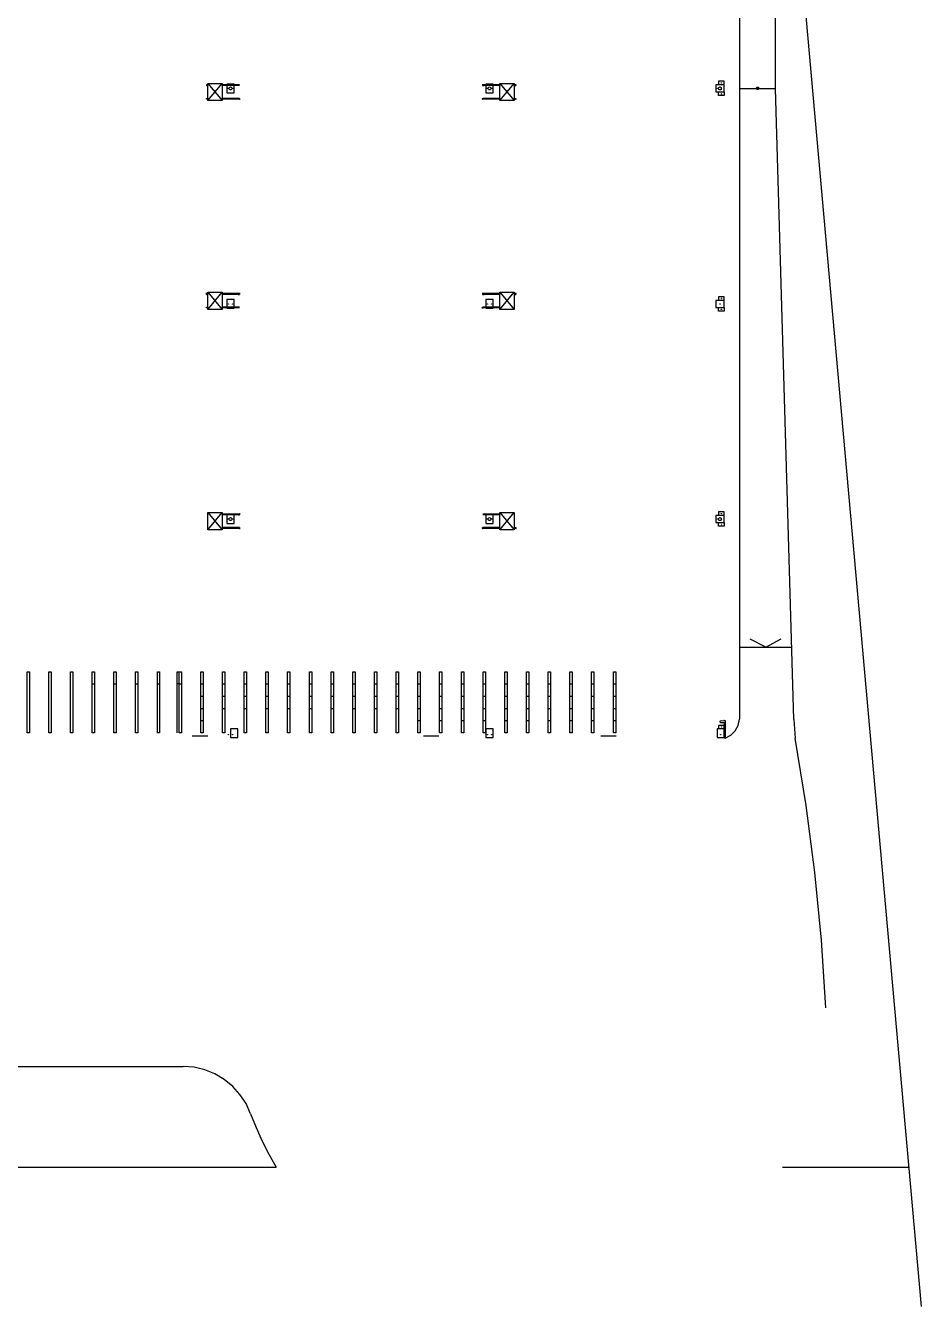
# Model space of a CAD drawing. Header units: metres. Extents: x 2 to 323, y -2 to 254.
# Drawn here: x 261 to 323.3, y -2.1 to 86.9 of the extents above; entities that cross this region are included whole.
import ezdxf

# ---------------------------------------------------------------- set-up
doc = ezdxf.new("R2010")
doc.units = ezdxf.units.M
doc.layers.add('REFERENCIA', color=7, linetype='Continuous')

msp = doc.modelspace()

# ---------------------------------------------------------------- linework, layer by layer
at = {"layer": 'REFERENCIA'}
for p, q in [((323.329, -2.126), (314.847, 92.998)), ((323.329, -2.126), (314.847, 92.998)), ((310.689, 87.828), (310.689, 38.721)), ((310.689, 87.828), (310.689, 38.721)), ((313.189, 82.581), (313.189, 87.828)), ((313.189, 82.581), (313.189, 87.828)), ((273.722, 81.732), (274.722, 82.932)), ((273.722, 82.932), (274.722, 81.732)), ((294.022, 82.932), (295.022, 81.732)), ((294.022, 81.732), (295.022, 82.932)), ((275.92, 82.831), (274.722, 82.831)), ((275.92, 82.781), (274.722, 82.781)), ((294.022, 82.831), (292.824, 82.831)), ((294.022, 82.781), (292.824, 82.781)), ((310.689, 82.581), (313.189, 82.581)), ((310.689, 82.581), (313.189, 82.581)), ((314.464, 38.692), (313.189, 82.581)), ((314.464, 38.692), (313.189, 82.581)), ((275.92, 81.884), (274.722, 81.884)), ((275.92, 81.834), (274.722, 81.834)), ((294.022, 81.884), (292.824, 81.884)), ((294.022, 81.834), (292.824, 81.834)), ((273.722, 67.209), (274.722, 68.409)), ((273.722, 68.409), (274.722, 67.209)), ((275.92, 68.308), (274.722, 68.308)), ((275.92, 68.258), (274.722, 68.258)), ((294.022, 68.308), (292.824, 68.308)), ((294.022, 68.258), (292.824, 68.258)), ((294.022, 68.409), (295.022, 67.209)), ((294.022, 67.209), (295.022, 68.409)), ((275.92, 67.361), (274.722, 67.361)), ((275.92, 67.311), (274.722, 67.311)), ((294.022, 67.361), (292.824, 67.361)), ((294.022, 67.311), (292.824, 67.311)), ((273.722, 51.882), (274.722, 53.082)), ((273.722, 53.082), (274.722, 51.882)), ((275.92, 52.981), (274.722, 52.981)), ((275.92, 52.931), (274.722, 52.931)), ((294.022, 52.981), (292.824, 52.981)), ((294.022, 52.931), (292.824, 52.931)), ((294.022, 53.082), (295.022, 51.882)), ((294.022, 51.882), (295.022, 53.082)), ((275.92, 52.034), (274.722, 52.034)), ((275.92, 51.984), (274.722, 51.984)), ((294.022, 52.034), (292.824, 52.034)), ((294.022, 51.984), (292.824, 51.984)), ((310.689, 43.721), (314.318, 43.721)), ((310.689, 43.721), (314.318, 43.721)), ((312.503, 43.725), (311.416, 44.27)), ((312.503, 43.725), (313.573, 44.301)), ((271.574, 41.961), (271.574, 42.011)), ((271.574, 42.011), (271.714, 42.011)), ((271.574, 37.761), (271.574, 42.011)), ((271.574, 42.011), (271.714, 42.011)), ((265.674, 41.161), (265.754, 41.161)), ((265.674, 41.161), (265.754, 41.161)), ((265.674, 41.161), (265.834, 41.161)), ((267.184, 41.161), (267.264, 41.161)), ((267.184, 41.161), (267.264, 41.161)), ((267.184, 41.161), (267.344, 41.161)), ((268.694, 41.161), (268.774, 41.161)), ((268.694, 41.161), (268.774, 41.161)), ((268.694, 41.161), (268.854, 41.161)), ((270.204, 41.161), (270.284, 41.161)), ((270.204, 41.161), (270.284, 41.161)), ((270.204, 41.161), (270.364, 41.161)), ((271.714, 41.161), (271.574, 41.161)), ((271.714, 41.161), (271.794, 41.161)), ((271.714, 41.161), (271.794, 41.161)), ((271.714, 41.161), (271.874, 41.161)), ((271.714, 41.161), (271.794, 41.161)), ((271.714, 41.161), (271.794, 41.161)), ((271.714, 41.161), (271.874, 41.161)), ((273.224, 41.161), (273.304, 41.161)), ((273.224, 41.161), (273.304, 41.161)), ((273.224, 41.161), (273.384, 41.161)), ((274.734, 41.161), (274.814, 41.161)), ((274.734, 41.161), (274.814, 41.161)), ((274.734, 41.161), (274.894, 41.161)), ((276.244, 41.161), (276.324, 41.161)), ((276.244, 41.161), (276.324, 41.161)), ((276.244, 41.161), (276.404, 41.161)), ((277.754, 41.161), (277.834, 41.161)), ((277.754, 41.161), (277.834, 41.161)), ((277.754, 41.161), (277.914, 41.161)), ((279.264, 41.161), (279.344, 41.161)), ((279.264, 41.161), (279.344, 41.161)), ((279.264, 41.161), (279.424, 41.161)), ((280.774, 41.161), (280.854, 41.161)), ((280.774, 41.161), (280.854, 41.161)), ((280.774, 41.161), (280.934, 41.161)), ((282.284, 41.161), (282.364, 41.161)), ((282.284, 41.161), (282.364, 41.161)), ((282.284, 41.161), (282.444, 41.161)), ((283.794, 41.161), (283.874, 41.161)), ((283.794, 41.161), (283.874, 41.161)), ((283.794, 41.161), (283.954, 41.161)), ((285.304, 41.161), (285.384, 41.161)), ((285.304, 41.161), (285.384, 41.161)), ((285.304, 41.161), (285.464, 41.161)), ((286.814, 41.161), (286.894, 41.161)), ((286.814, 41.161), (286.894, 41.161)), ((286.814, 41.161), (286.974, 41.161)), ((288.323, 41.161), (288.403, 41.161)), ((288.323, 41.161), (288.403, 41.161)), ((288.323, 41.161), (288.483, 41.161)), ((289.833, 41.161), (289.913, 41.161)), ((289.833, 41.161), (289.913, 41.161)), ((289.833, 41.161), (289.993, 41.161)), ((291.343, 41.161), (291.423, 41.161)), ((291.343, 41.161), (291.423, 41.161)), ((291.343, 41.161), (291.503, 41.161)), ((292.853, 41.161), (292.933, 41.161)), ((292.853, 41.161), (292.933, 41.161)), ((292.853, 41.161), (293.013, 41.161)), ((294.363, 41.161), (294.443, 41.161)), ((294.363, 41.161), (294.443, 41.161)), ((294.363, 41.161), (294.523, 41.161)), ((295.873, 41.161), (295.953, 41.161)), ((295.873, 41.161), (295.953, 41.161)), ((295.873, 41.161), (296.033, 41.161)), ((297.383, 41.161), (297.463, 41.161)), ((297.383, 41.161), (297.463, 41.161)), ((297.383, 41.161), (297.543, 41.161)), ((298.893, 41.161), (298.973, 41.161)), ((298.893, 41.161), (298.973, 41.161)), ((298.893, 41.161), (299.053, 41.161)), ((300.403, 41.161), (300.483, 41.161)), ((300.403, 41.161), (300.483, 41.161)), ((300.403, 41.161), (300.563, 41.161)), ((301.914, 41.161), (301.994, 41.161)), ((301.914, 41.161), (301.994, 41.161)), ((301.914, 41.161), (302.074, 41.161)), ((273.224, 40.311), (273.304, 40.311)), ((273.224, 40.311), (273.304, 40.311)), ((273.224, 40.311), (273.384, 40.311)), ((274.734, 40.311), (274.814, 40.311)), ((274.734, 40.311), (274.814, 40.311)), ((274.734, 40.311), (274.894, 40.311)), ((276.244, 40.311), (276.324, 40.311)), ((276.244, 40.311), (276.324, 40.311)), ((276.244, 40.311), (276.404, 40.311)), ((277.754, 40.311), (277.834, 40.311)), ((277.754, 40.311), (277.834, 40.311)), ((277.754, 40.311), (277.914, 40.311)), ((279.264, 40.311), (279.344, 40.311)), ((279.264, 40.311), (279.344, 40.311)), ((279.264, 40.311), (279.424, 40.311)), ((280.774, 40.311), (280.854, 40.311)), ((280.774, 40.311), (280.854, 40.311)), ((280.774, 40.311), (280.934, 40.311)), ((282.284, 40.311), (282.364, 40.311)), ((282.284, 40.311), (282.364, 40.311)), ((282.284, 40.311), (282.444, 40.311)), ((283.794, 40.311), (283.874, 40.311)), ((283.794, 40.311), (283.874, 40.311)), ((283.794, 40.311), (283.954, 40.311)), ((285.304, 40.311), (285.384, 40.311)), ((285.304, 40.311), (285.384, 40.311)), ((285.304, 40.311), (285.464, 40.311)), ((286.814, 40.311), (286.894, 40.311)), ((286.814, 40.311), (286.894, 40.311)), ((286.814, 40.311), (286.974, 40.311)), ((288.323, 40.311), (288.403, 40.311)), ((288.323, 40.311), (288.403, 40.311)), ((288.323, 40.311), (288.483, 40.311)), ((289.833, 40.311), (289.913, 40.311)), ((289.833, 40.311), (289.913, 40.311)), ((289.833, 40.311), (289.993, 40.311)), ((291.343, 40.311), (291.423, 40.311)), ((291.343, 40.311), (291.423, 40.311)), ((291.343, 40.311), (291.503, 40.311)), ((292.853, 40.311), (292.933, 40.311)), ((292.853, 40.311), (292.933, 40.311)), ((292.853, 40.311), (293.013, 40.311)), ((294.363, 40.311), (294.443, 40.311)), ((294.363, 40.311), (294.443, 40.311)), ((294.363, 40.311), (294.523, 40.311)), ((295.873, 40.311), (295.953, 40.311)), ((295.873, 40.311), (295.953, 40.311)), ((295.873, 40.311), (296.033, 40.311)), ((297.383, 40.311), (297.463, 40.311)), ((297.383, 40.311), (297.463, 40.311)), ((297.383, 40.311), (297.543, 40.311)), ((298.893, 40.311), (298.973, 40.311)), ((298.893, 40.311), (298.973, 40.311)), ((298.893, 40.311), (299.053, 40.311)), ((300.403, 40.311), (300.483, 40.311)), ((300.403, 40.311), (300.483, 40.311)), ((300.403, 40.311), (300.563, 40.311)), ((301.914, 40.311), (301.994, 40.311)), ((301.914, 40.311), (301.994, 40.311)), ((301.914, 40.311), (302.074, 40.311)), ((273.224, 39.461), (273.344, 39.461)), ((273.224, 39.461), (273.384, 39.461)), ((274.734, 39.461), (274.854, 39.461)), ((274.734, 39.461), (274.894, 39.461)), ((276.244, 39.461), (276.364, 39.461)), ((276.244, 39.461), (276.404, 39.461)), ((277.754, 39.461), (277.874, 39.461)), ((277.754, 39.461), (277.914, 39.461)), ((279.264, 39.461), (279.384, 39.461)), ((279.264, 39.461), (279.424, 39.461)), ((280.774, 39.461), (280.894, 39.461)), ((280.774, 39.461), (280.934, 39.461)), ((282.284, 39.461), (282.404, 39.461)), ((282.284, 39.461), (282.444, 39.461)), ((283.794, 39.461), (283.914, 39.461)), ((283.794, 39.461), (283.954, 39.461)), ((285.304, 39.461), (285.424, 39.461)), ((285.304, 39.461), (285.464, 39.461)), ((286.814, 39.461), (286.934, 39.461)), ((286.814, 39.461), (286.974, 39.461)), ((288.323, 39.461), (288.443, 39.461)), ((288.323, 39.461), (288.483, 39.461)), ((289.833, 39.461), (289.953, 39.461)), ((289.833, 39.461), (289.993, 39.461)), ((291.343, 39.461), (291.463, 39.461)), ((291.343, 39.461), (291.503, 39.461)), ((292.853, 39.461), (292.973, 39.461)), ((292.853, 39.461), (293.013, 39.461)), ((294.363, 39.461), (294.483, 39.461)), ((294.363, 39.461), (294.523, 39.461)), ((295.873, 39.461), (295.993, 39.461)), ((295.873, 39.461), (296.033, 39.461)), ((297.383, 39.461), (297.503, 39.461)), ((297.383, 39.461), (297.543, 39.461)), ((298.893, 39.461), (299.013, 39.461)), ((298.893, 39.461), (299.053, 39.461)), ((300.403, 39.461), (300.523, 39.461)), ((300.403, 39.461), (300.563, 39.461)), ((301.914, 39.461), (302.034, 39.461)), ((301.914, 39.461), (302.074, 39.461)), ((273.224, 38.611), (273.304, 38.611)), ((273.224, 38.611), (273.304, 38.611)), ((273.224, 38.611), (273.384, 38.611)), ((288.323, 38.611), (288.403, 38.611)), ((288.323, 38.611), (288.403, 38.611)), ((288.323, 38.611), (288.483, 38.611)), ((289.833, 38.611), (289.913, 38.611)), ((289.833, 38.611), (289.913, 38.611)), ((289.833, 38.611), (289.993, 38.611)), ((291.343, 38.611), (291.423, 38.611)), ((291.343, 38.611), (291.423, 38.611)), ((291.343, 38.611), (291.503, 38.611)), ((292.853, 38.611), (292.933, 38.611)), ((292.853, 38.611), (292.933, 38.611)), ((292.853, 38.611), (293.013, 38.611)), ((294.363, 38.611), (294.443, 38.611)), ((294.363, 38.611), (294.443, 38.611)), ((294.363, 38.611), (294.523, 38.611)), ((295.873, 38.611), (295.953, 38.611)), ((295.873, 38.611), (295.953, 38.611)), ((295.873, 38.611), (296.033, 38.611)), ((297.383, 38.611), (297.463, 38.611)), ((297.383, 38.611), (297.463, 38.611)), ((297.383, 38.611), (297.543, 38.611)), ((298.893, 38.611), (298.973, 38.611)), ((298.893, 38.611), (298.973, 38.611)), ((298.893, 38.611), (299.053, 38.611)), ((300.403, 38.611), (300.483, 38.611)), ((300.403, 38.611), (300.483, 38.611)), ((300.403, 38.611), (300.563, 38.611)), ((301.914, 38.611), (301.994, 38.611)), ((301.914, 38.611), (301.994, 38.611)), ((301.914, 38.611), (302.074, 38.611)), ((309.352, 38.6), (309.332, 38.58)), ((309.352, 38.6), (309.332, 38.58)), ((309.332, 38.51), (309.332, 38.58)), ((309.332, 38.51), (309.332, 38.58)), ((309.352, 38.49), (309.332, 38.51)), ((309.352, 38.49), (309.332, 38.51)), ((309.352, 38.6), (309.601, 38.61)), ((309.352, 38.6), (309.601, 38.61)), ((309.352, 38.49), (309.601, 38.48)), ((309.352, 38.49), (309.601, 38.48)), ((309.626, 38.63), (309.601, 38.61)), ((309.626, 38.63), (309.601, 38.61)), ((309.626, 38.46), (309.601, 38.48)), ((309.626, 38.46), (309.601, 38.48)), ((309.626, 38.63), (309.677, 38.63)), ((309.626, 38.63), (309.677, 38.63)), ((309.626, 38.46), (309.626, 37.38)), ((309.626, 38.46), (309.626, 37.38)), ((309.677, 38.63), (309.677, 37.38)), ((309.677, 38.63), (309.677, 37.38)), ((314.464, 38.692), (314.562, 37.38)), ((314.464, 38.692), (314.562, 37.38)), ((272.626, 37.561), (273.706, 37.561)), ((272.626, 37.561), (273.706, 37.561)), ((288.706, 37.561), (289.786, 37.561)), ((288.706, 37.561), (289.786, 37.561)), ((301.036, 37.561), (302.116, 37.561)), ((301.036, 37.561), (302.116, 37.561)), ((309.677, 37.38), (309.626, 37.38)), ((309.677, 37.38), (309.626, 37.38)), ((167.596, 14.561), (271.989, 14.561)), ((167.596, 14.561), (271.989, 14.561)), ((237.708, 7.561), (278.467, 7.561)), ((237.708, 7.561), (278.467, 7.561)), ((313.668, 7.561), (322.466, 7.561)), ((313.668, 7.561), (322.466, 7.561))]:
    msp.add_line(p, q, dxfattribs=at)
for points in [[(273.722, 82.932), (274.722, 82.932), (274.722, 81.732), (273.722, 81.732), (273.722, 82.932)], [(275.046, 82.881), (275.046, 82.281), (275.546, 82.281), (275.546, 82.881), (275.046, 82.881)], [(275.046, 82.881), (275.046, 82.281), (275.546, 82.281), (275.546, 82.881), (275.046, 82.881)], [(293.046, 82.881), (293.046, 82.281), (293.546, 82.281), (293.546, 82.881), (293.046, 82.881)], [(293.046, 82.881), (293.046, 82.281), (293.546, 82.281), (293.546, 82.881), (293.046, 82.881)], [(294.022, 82.932), (295.022, 82.932), (295.022, 81.732), (294.022, 81.732), (294.022, 82.932)], [(309.436, 82.961), (309.435, 82.957), (309.433, 82.954), (309.429, 82.952), (309.426, 82.951), (309.422, 82.952), (309.419, 82.954), (309.416, 82.957), (309.416, 82.961), (309.416, 82.965), (309.419, 82.968), (309.422, 82.97), (309.426, 82.971), (309.429, 82.97), (309.433, 82.968), (309.435, 82.965), (309.436, 82.961)], [(309.436, 82.961), (309.435, 82.957), (309.433, 82.954), (309.429, 82.952), (309.426, 82.951), (309.422, 82.952), (309.419, 82.954), (309.416, 82.957), (309.416, 82.961), (309.416, 82.965), (309.419, 82.968), (309.422, 82.97), (309.426, 82.971), (309.429, 82.97), (309.433, 82.968), (309.435, 82.965), (309.436, 82.961)], [(275.136, 82.581), (275.135, 82.577), (275.133, 82.574), (275.129, 82.572), (275.126, 82.571), (275.122, 82.572), (275.119, 82.574), (275.116, 82.577), (275.116, 82.581), (275.116, 82.585), (275.119, 82.588), (275.122, 82.59), (275.126, 82.591), (275.129, 82.59), (275.133, 82.588), (275.135, 82.585), (275.136, 82.581)], [(275.136, 82.581), (275.135, 82.577), (275.133, 82.574), (275.129, 82.572), (275.126, 82.571), (275.122, 82.572), (275.119, 82.574), (275.116, 82.577), (275.116, 82.581), (275.116, 82.585), (275.119, 82.588), (275.122, 82.59), (275.126, 82.591), (275.129, 82.59), (275.133, 82.588), (275.135, 82.585), (275.136, 82.581)], [(275.396, 82.581), (275.388, 82.542), (275.366, 82.51), (275.335, 82.489), (275.296, 82.481), (275.257, 82.489), (275.225, 82.51), (275.203, 82.542), (275.196, 82.581), (275.203, 82.62), (275.225, 82.651), (275.257, 82.673), (275.296, 82.681), (275.335, 82.673), (275.366, 82.651), (275.388, 82.62), (275.396, 82.581)], [(275.396, 82.581), (275.388, 82.542), (275.366, 82.51), (275.335, 82.489), (275.296, 82.481), (275.257, 82.489), (275.225, 82.51), (275.203, 82.542), (275.196, 82.581), (275.203, 82.62), (275.225, 82.651), (275.257, 82.673), (275.296, 82.681), (275.335, 82.673), (275.366, 82.651), (275.388, 82.62), (275.396, 82.581)], [(275.476, 82.581), (275.475, 82.577), (275.473, 82.574), (275.469, 82.572), (275.466, 82.571), (275.462, 82.572), (275.459, 82.574), (275.456, 82.577), (275.456, 82.581), (275.456, 82.585), (275.459, 82.588), (275.462, 82.59), (275.466, 82.591), (275.469, 82.59), (275.473, 82.588), (275.475, 82.585), (275.476, 82.581)], [(275.476, 82.581), (275.475, 82.577), (275.473, 82.574), (275.469, 82.572), (275.466, 82.571), (275.462, 82.572), (275.459, 82.574), (275.456, 82.577), (275.456, 82.581), (275.456, 82.585), (275.459, 82.588), (275.462, 82.59), (275.466, 82.591), (275.469, 82.59), (275.473, 82.588), (275.475, 82.585), (275.476, 82.581)], [(292.821, 82.832), (292.821, 82.832), (292.822, 82.832), (292.822, 82.832), (292.822, 82.831), (292.822, 82.779), (292.824, 82.779), (292.824, 82.832), (292.824, 82.833), (292.823, 82.834), (292.823, 82.834), (292.822, 82.834), (292.784, 82.834), (292.784, 82.832), (292.821, 82.832)], [(293.136, 82.581), (293.135, 82.577), (293.133, 82.574), (293.129, 82.572), (293.126, 82.571), (293.122, 82.572), (293.119, 82.574), (293.116, 82.577), (293.116, 82.581), (293.116, 82.585), (293.119, 82.588), (293.122, 82.59), (293.126, 82.591), (293.129, 82.59), (293.133, 82.588), (293.135, 82.585), (293.136, 82.581)], [(293.136, 82.581), (293.135, 82.577), (293.133, 82.574), (293.129, 82.572), (293.126, 82.571), (293.122, 82.572), (293.119, 82.574), (293.116, 82.577), (293.116, 82.581), (293.116, 82.585), (293.119, 82.588), (293.122, 82.59), (293.126, 82.591), (293.129, 82.59), (293.133, 82.588), (293.135, 82.585), (293.136, 82.581)], [(293.396, 82.581), (293.388, 82.542), (293.366, 82.51), (293.335, 82.489), (293.296, 82.481), (293.257, 82.489), (293.225, 82.51), (293.203, 82.542), (293.196, 82.581), (293.203, 82.62), (293.225, 82.651), (293.257, 82.673), (293.296, 82.681), (293.335, 82.673), (293.366, 82.651), (293.388, 82.62), (293.396, 82.581)], [(293.396, 82.581), (293.388, 82.542), (293.366, 82.51), (293.335, 82.489), (293.296, 82.481), (293.257, 82.489), (293.225, 82.51), (293.203, 82.542), (293.196, 82.581), (293.203, 82.62), (293.225, 82.651), (293.257, 82.673), (293.296, 82.681), (293.335, 82.673), (293.366, 82.651), (293.388, 82.62), (293.396, 82.581)], [(293.476, 82.581), (293.475, 82.577), (293.473, 82.574), (293.469, 82.572), (293.466, 82.571), (293.462, 82.572), (293.459, 82.574), (293.456, 82.577), (293.456, 82.581), (293.456, 82.585), (293.459, 82.588), (293.462, 82.59), (293.466, 82.591), (293.469, 82.59), (293.473, 82.588), (293.475, 82.585), (293.476, 82.581)], [(293.476, 82.581), (293.475, 82.577), (293.473, 82.574), (293.469, 82.572), (293.466, 82.571), (293.462, 82.572), (293.459, 82.574), (293.456, 82.577), (293.456, 82.581), (293.456, 82.585), (293.459, 82.588), (293.462, 82.59), (293.466, 82.591), (293.469, 82.59), (293.473, 82.588), (293.475, 82.585), (293.476, 82.581)], [(295.123, 82.832), (295.123, 82.832), (295.123, 82.832), (295.122, 82.832), (295.122, 82.832), (295.122, 82.832), (295.122, 82.832), (295.122, 82.831), (295.122, 82.831), (295.122, 82.779), (295.12, 82.779), (295.12, 82.832), (295.12, 82.833), (295.121, 82.834), (295.121, 82.834), (295.122, 82.834), (295.16, 82.834), (295.16, 82.832), (295.123, 82.832)], [(309.026, 82.831), (309.026, 82.331), (309.626, 82.331), (309.626, 82.831), (309.026, 82.831)], [(309.026, 82.831), (309.026, 82.331), (309.626, 82.331), (309.626, 82.831), (309.026, 82.831)], [(309.166, 82.581), (309.165, 82.577), (309.163, 82.574), (309.159, 82.572), (309.156, 82.571), (309.152, 82.572), (309.149, 82.574), (309.146, 82.577), (309.146, 82.581), (309.146, 82.585), (309.149, 82.588), (309.152, 82.59), (309.156, 82.591), (309.159, 82.59), (309.163, 82.588), (309.165, 82.585), (309.166, 82.581)], [(309.166, 82.581), (309.165, 82.577), (309.163, 82.574), (309.159, 82.572), (309.156, 82.571), (309.152, 82.572), (309.149, 82.574), (309.146, 82.577), (309.146, 82.581), (309.146, 82.585), (309.149, 82.588), (309.152, 82.59), (309.156, 82.591), (309.159, 82.59), (309.163, 82.588), (309.165, 82.585), (309.166, 82.581)], [(309.426, 82.581), (309.418, 82.542), (309.396, 82.51), (309.365, 82.489), (309.326, 82.481), (309.287, 82.489), (309.255, 82.51), (309.233, 82.542), (309.226, 82.581), (309.233, 82.62), (309.255, 82.651), (309.287, 82.673), (309.326, 82.681), (309.365, 82.673), (309.396, 82.651), (309.418, 82.62), (309.426, 82.581)], [(309.426, 82.581), (309.418, 82.542), (309.396, 82.51), (309.365, 82.489), (309.326, 82.481), (309.287, 82.489), (309.255, 82.51), (309.233, 82.542), (309.226, 82.581), (309.233, 82.62), (309.255, 82.651), (309.287, 82.673), (309.326, 82.681), (309.365, 82.673), (309.396, 82.651), (309.418, 82.62), (309.426, 82.581)], [(309.436, 82.201), (309.435, 82.197), (309.433, 82.194), (309.429, 82.192), (309.426, 82.191), (309.422, 82.192), (309.419, 82.194), (309.416, 82.197), (309.416, 82.201), (309.416, 82.205), (309.419, 82.208), (309.422, 82.21), (309.426, 82.211), (309.429, 82.21), (309.433, 82.208), (309.435, 82.205), (309.436, 82.201)], [(309.436, 82.201), (309.435, 82.197), (309.433, 82.194), (309.429, 82.192), (309.426, 82.191), (309.422, 82.192), (309.419, 82.194), (309.416, 82.197), (309.416, 82.201), (309.416, 82.205), (309.419, 82.208), (309.422, 82.21), (309.426, 82.211), (309.429, 82.21), (309.433, 82.208), (309.435, 82.205), (309.436, 82.201)], [(312.025, 82.581), (312.018, 82.547), (312, 82.52), (311.972, 82.501), (311.939, 82.494), (311.905, 82.501), (311.878, 82.52), (311.859, 82.547), (311.853, 82.581), (311.859, 82.614), (311.878, 82.642), (311.905, 82.66), (311.939, 82.667), (311.972, 82.66), (312, 82.642), (312.018, 82.614), (312.025, 82.581)], [(312.025, 82.581), (312.018, 82.547), (312, 82.52), (311.972, 82.501), (311.939, 82.494), (311.905, 82.501), (311.878, 82.52), (311.859, 82.547), (311.853, 82.581), (311.859, 82.614), (311.878, 82.642), (311.905, 82.66), (311.939, 82.667), (311.972, 82.66), (312, 82.642), (312.018, 82.614), (312.025, 82.581)], [(275.923, 81.832), (275.923, 81.832), (275.922, 81.833), (275.922, 81.833), (275.922, 81.833), (275.922, 81.885), (275.92, 81.885), (275.92, 81.832), (275.92, 81.831), (275.921, 81.831), (275.921, 81.83), (275.922, 81.83), (275.96, 81.83), (275.96, 81.832), (275.923, 81.832)], [(292.821, 81.832), (292.821, 81.832), (292.822, 81.833), (292.822, 81.833), (292.822, 81.833), (292.822, 81.885), (292.824, 81.885), (292.824, 81.832), (292.824, 81.831), (292.823, 81.831), (292.823, 81.83), (292.822, 81.83), (292.784, 81.83), (292.784, 81.832), (292.821, 81.832)], [(295.123, 81.832), (295.123, 81.832), (295.122, 81.833), (295.122, 81.833), (295.122, 81.833), (295.122, 81.885), (295.12, 81.885), (295.12, 81.832), (295.12, 81.831), (295.121, 81.831), (295.121, 81.83), (295.122, 81.83), (295.16, 81.83), (295.16, 81.832), (295.123, 81.832)], [(273.621, 68.309), (273.621, 68.309), (273.622, 68.309), (273.622, 68.309), (273.622, 68.308), (273.622, 68.256), (273.624, 68.256), (273.624, 68.309), (273.624, 68.31), (273.623, 68.311), (273.623, 68.311), (273.622, 68.311), (273.584, 68.311), (273.584, 68.309), (273.621, 68.309)], [(273.722, 68.409), (274.722, 68.409), (274.722, 67.209), (273.722, 67.209), (273.722, 68.409)], [(275.046, 67.891), (275.046, 67.291), (275.546, 67.291), (275.546, 67.891), (275.046, 67.891)], [(275.046, 67.891), (275.046, 67.291), (275.546, 67.291), (275.546, 67.891), (275.046, 67.891)], [(275.923, 68.309), (275.923, 68.309), (275.922, 68.309), (275.922, 68.309), (275.922, 68.308), (275.922, 68.256), (275.92, 68.256), (275.92, 68.309), (275.92, 68.31), (275.921, 68.311), (275.921, 68.311), (275.922, 68.311), (275.96, 68.311), (275.96, 68.309), (275.923, 68.309)], [(292.821, 68.309), (292.821, 68.309), (292.822, 68.309), (292.822, 68.309), (292.822, 68.308), (292.822, 68.256), (292.824, 68.256), (292.824, 68.309), (292.824, 68.31), (292.823, 68.311), (292.823, 68.311), (292.822, 68.311), (292.784, 68.311), (292.784, 68.309), (292.821, 68.309)], [(293.046, 67.891), (293.046, 67.291), (293.546, 67.291), (293.546, 67.891), (293.046, 67.891)], [(293.046, 67.891), (293.046, 67.291), (293.546, 67.291), (293.546, 67.891), (293.046, 67.891)], [(294.022, 68.409), (295.022, 68.409), (295.022, 67.209), (294.022, 67.209), (294.022, 68.409)], [(295.123, 68.309), (295.123, 68.309), (295.122, 68.309), (295.122, 68.309), (295.122, 68.308), (295.122, 68.256), (295.12, 68.256), (295.12, 68.309), (295.12, 68.31), (295.121, 68.311), (295.121, 68.311), (295.122, 68.311), (295.16, 68.311), (295.16, 68.309), (295.123, 68.309)], [(309.026, 67.841), (309.026, 67.341), (309.626, 67.341), (309.626, 67.841), (309.026, 67.841)], [(309.026, 67.841), (309.026, 67.341), (309.626, 67.341), (309.626, 67.841), (309.026, 67.841)], [(309.436, 67.971), (309.435, 67.967), (309.433, 67.964), (309.429, 67.962), (309.426, 67.961), (309.422, 67.962), (309.419, 67.964), (309.416, 67.967), (309.416, 67.971), (309.416, 67.975), (309.419, 67.978), (309.422, 67.98), (309.426, 67.981), (309.429, 67.98), (309.433, 67.978), (309.435, 67.975), (309.436, 67.971)], [(309.436, 67.971), (309.435, 67.967), (309.433, 67.964), (309.429, 67.962), (309.426, 67.961), (309.422, 67.962), (309.419, 67.964), (309.416, 67.967), (309.416, 67.971), (309.416, 67.975), (309.419, 67.978), (309.422, 67.98), (309.426, 67.981), (309.429, 67.98), (309.433, 67.978), (309.435, 67.975), (309.436, 67.971)], [(275.156, 67.591), (275.155, 67.587), (275.153, 67.584), (275.149, 67.582), (275.146, 67.581), (275.142, 67.582), (275.139, 67.584), (275.136, 67.587), (275.136, 67.591), (275.136, 67.595), (275.139, 67.598), (275.142, 67.6), (275.146, 67.601), (275.149, 67.6), (275.153, 67.598), (275.155, 67.595), (275.156, 67.591)], [(275.156, 67.591), (275.155, 67.587), (275.153, 67.584), (275.149, 67.582), (275.146, 67.581), (275.142, 67.582), (275.139, 67.584), (275.136, 67.587), (275.136, 67.591), (275.136, 67.595), (275.139, 67.598), (275.142, 67.6), (275.146, 67.601), (275.149, 67.6), (275.153, 67.598), (275.155, 67.595), (275.156, 67.591)], [(275.456, 67.591), (275.455, 67.587), (275.453, 67.584), (275.449, 67.582), (275.446, 67.581), (275.442, 67.582), (275.439, 67.584), (275.436, 67.587), (275.436, 67.591), (275.436, 67.595), (275.439, 67.598), (275.442, 67.6), (275.446, 67.601), (275.449, 67.6), (275.453, 67.598), (275.455, 67.595), (275.456, 67.591)], [(275.456, 67.591), (275.455, 67.587), (275.453, 67.584), (275.449, 67.582), (275.446, 67.581), (275.442, 67.582), (275.439, 67.584), (275.436, 67.587), (275.436, 67.591), (275.436, 67.595), (275.439, 67.598), (275.442, 67.6), (275.446, 67.601), (275.449, 67.6), (275.453, 67.598), (275.455, 67.595), (275.456, 67.591)], [(292.821, 67.309), (292.821, 67.309), (292.822, 67.31), (292.822, 67.31), (292.822, 67.31), (292.822, 67.362), (292.824, 67.362), (292.824, 67.309), (292.824, 67.309), (292.824, 67.308), (292.824, 67.308), (292.823, 67.308), (292.823, 67.308), (292.823, 67.307), (292.822, 67.307), (292.822, 67.307), (292.784, 67.307), (292.784, 67.309), (292.821, 67.309)], [(293.156, 67.591), (293.155, 67.587), (293.153, 67.584), (293.149, 67.582), (293.146, 67.581), (293.142, 67.582), (293.139, 67.584), (293.136, 67.587), (293.136, 67.591), (293.136, 67.595), (293.139, 67.598), (293.142, 67.6), (293.146, 67.601), (293.149, 67.6), (293.153, 67.598), (293.155, 67.595), (293.156, 67.591)], [(293.156, 67.591), (293.155, 67.587), (293.153, 67.584), (293.149, 67.582), (293.146, 67.581), (293.142, 67.582), (293.139, 67.584), (293.136, 67.587), (293.136, 67.591), (293.136, 67.595), (293.139, 67.598), (293.142, 67.6), (293.146, 67.601), (293.149, 67.6), (293.153, 67.598), (293.155, 67.595), (293.156, 67.591)], [(293.456, 67.591), (293.455, 67.587), (293.453, 67.584), (293.449, 67.582), (293.446, 67.581), (293.442, 67.582), (293.439, 67.584), (293.436, 67.587), (293.436, 67.591), (293.436, 67.595), (293.439, 67.598), (293.442, 67.6), (293.446, 67.601), (293.449, 67.6), (293.453, 67.598), (293.455, 67.595), (293.456, 67.591)], [(293.456, 67.591), (293.455, 67.587), (293.453, 67.584), (293.449, 67.582), (293.446, 67.581), (293.442, 67.582), (293.439, 67.584), (293.436, 67.587), (293.436, 67.591), (293.436, 67.595), (293.439, 67.598), (293.442, 67.6), (293.446, 67.601), (293.449, 67.6), (293.453, 67.598), (293.455, 67.595), (293.456, 67.591)], [(309.336, 67.591), (309.335, 67.587), (309.333, 67.584), (309.329, 67.582), (309.326, 67.581), (309.322, 67.582), (309.319, 67.584), (309.316, 67.587), (309.316, 67.591), (309.316, 67.595), (309.319, 67.598), (309.322, 67.6), (309.326, 67.601), (309.329, 67.6), (309.333, 67.598), (309.335, 67.595), (309.336, 67.591)], [(309.336, 67.591), (309.335, 67.587), (309.333, 67.584), (309.329, 67.582), (309.326, 67.581), (309.322, 67.582), (309.319, 67.584), (309.316, 67.587), (309.316, 67.591), (309.316, 67.595), (309.319, 67.598), (309.322, 67.6), (309.326, 67.601), (309.329, 67.6), (309.333, 67.598), (309.335, 67.595), (309.336, 67.591)], [(309.436, 67.211), (309.435, 67.207), (309.433, 67.204), (309.429, 67.202), (309.426, 67.201), (309.422, 67.202), (309.419, 67.204), (309.416, 67.207), (309.416, 67.211), (309.416, 67.215), (309.419, 67.218), (309.422, 67.22), (309.426, 67.221), (309.429, 67.22), (309.433, 67.218), (309.435, 67.215), (309.436, 67.211)], [(309.436, 67.211), (309.435, 67.207), (309.433, 67.204), (309.429, 67.202), (309.426, 67.201), (309.422, 67.202), (309.419, 67.204), (309.416, 67.207), (309.416, 67.211), (309.416, 67.215), (309.419, 67.218), (309.422, 67.22), (309.426, 67.221), (309.429, 67.22), (309.433, 67.218), (309.435, 67.215), (309.436, 67.211)], [(273.722, 53.082), (274.722, 53.082), (274.722, 51.882), (273.722, 51.882), (273.722, 53.082)], [(275.046, 52.931), (275.046, 52.331), (275.546, 52.331), (275.546, 52.931), (275.046, 52.931)], [(275.046, 52.931), (275.046, 52.331), (275.546, 52.331), (275.546, 52.931), (275.046, 52.931)], [(275.136, 52.631), (275.135, 52.627), (275.133, 52.624), (275.129, 52.622), (275.126, 52.621), (275.122, 52.622), (275.119, 52.624), (275.116, 52.627), (275.116, 52.631), (275.116, 52.635), (275.119, 52.638), (275.122, 52.64), (275.126, 52.641), (275.129, 52.64), (275.133, 52.638), (275.135, 52.635), (275.136, 52.631)], [(275.136, 52.631), (275.135, 52.627), (275.133, 52.624), (275.129, 52.622), (275.126, 52.621), (275.122, 52.622), (275.119, 52.624), (275.116, 52.627), (275.116, 52.631), (275.116, 52.635), (275.119, 52.638), (275.122, 52.64), (275.126, 52.641), (275.129, 52.64), (275.133, 52.638), (275.135, 52.635), (275.136, 52.631)], [(275.396, 52.631), (275.388, 52.592), (275.366, 52.56), (275.335, 52.539), (275.296, 52.531), (275.257, 52.539), (275.225, 52.56), (275.203, 52.592), (275.196, 52.631), (275.203, 52.67), (275.225, 52.701), (275.257, 52.723), (275.296, 52.731), (275.335, 52.723), (275.366, 52.701), (275.388, 52.67), (275.396, 52.631)], [(275.396, 52.631), (275.388, 52.592), (275.366, 52.56), (275.335, 52.539), (275.296, 52.531), (275.257, 52.539), (275.225, 52.56), (275.203, 52.592), (275.196, 52.631), (275.203, 52.67), (275.225, 52.701), (275.257, 52.723), (275.296, 52.731), (275.335, 52.723), (275.366, 52.701), (275.388, 52.67), (275.396, 52.631)], [(275.476, 52.631), (275.475, 52.627), (275.473, 52.624), (275.469, 52.622), (275.466, 52.621), (275.462, 52.622), (275.459, 52.624), (275.456, 52.627), (275.456, 52.631), (275.456, 52.635), (275.459, 52.638), (275.462, 52.64), (275.466, 52.641), (275.469, 52.64), (275.473, 52.638), (275.475, 52.635), (275.476, 52.631)], [(275.476, 52.631), (275.475, 52.627), (275.473, 52.624), (275.469, 52.622), (275.466, 52.621), (275.462, 52.622), (275.459, 52.624), (275.456, 52.627), (275.456, 52.631), (275.456, 52.635), (275.459, 52.638), (275.462, 52.64), (275.466, 52.641), (275.469, 52.64), (275.473, 52.638), (275.475, 52.635), (275.476, 52.631)], [(275.923, 52.982), (275.923, 52.982), (275.922, 52.982), (275.922, 52.982), (275.922, 52.981), (275.922, 52.929), (275.92, 52.929), (275.92, 52.982), (275.92, 52.983), (275.921, 52.984), (275.921, 52.984), (275.922, 52.984), (275.96, 52.984), (275.96, 52.982), (275.923, 52.982)], [(293.046, 52.931), (293.046, 52.331), (293.546, 52.331), (293.546, 52.931), (293.046, 52.931)], [(293.046, 52.931), (293.046, 52.331), (293.546, 52.331), (293.546, 52.931), (293.046, 52.931)], [(293.136, 52.631), (293.135, 52.627), (293.133, 52.624), (293.129, 52.622), (293.126, 52.621), (293.122, 52.622), (293.119, 52.624), (293.116, 52.627), (293.116, 52.631), (293.116, 52.635), (293.119, 52.638), (293.122, 52.64), (293.126, 52.641), (293.129, 52.64), (293.133, 52.638), (293.135, 52.635), (293.136, 52.631)], [(293.136, 52.631), (293.135, 52.627), (293.133, 52.624), (293.129, 52.622), (293.126, 52.621), (293.122, 52.622), (293.119, 52.624), (293.116, 52.627), (293.116, 52.631), (293.116, 52.635), (293.119, 52.638), (293.122, 52.64), (293.126, 52.641), (293.129, 52.64), (293.133, 52.638), (293.135, 52.635), (293.136, 52.631)], [(293.396, 52.631), (293.388, 52.592), (293.366, 52.56), (293.335, 52.539), (293.296, 52.531), (293.257, 52.539), (293.225, 52.56), (293.203, 52.592), (293.196, 52.631), (293.203, 52.67), (293.225, 52.701), (293.257, 52.723), (293.296, 52.731), (293.335, 52.723), (293.366, 52.701), (293.388, 52.67), (293.396, 52.631)], [(293.396, 52.631), (293.388, 52.592), (293.366, 52.56), (293.335, 52.539), (293.296, 52.531), (293.257, 52.539), (293.225, 52.56), (293.203, 52.592), (293.196, 52.631), (293.203, 52.67), (293.225, 52.701), (293.257, 52.723), (293.296, 52.731), (293.335, 52.723), (293.366, 52.701), (293.388, 52.67), (293.396, 52.631)], [(293.476, 52.631), (293.475, 52.627), (293.473, 52.624), (293.469, 52.622), (293.466, 52.621), (293.462, 52.622), (293.459, 52.624), (293.456, 52.627), (293.456, 52.631), (293.456, 52.635), (293.459, 52.638), (293.462, 52.64), (293.466, 52.641), (293.469, 52.64), (293.473, 52.638), (293.475, 52.635), (293.476, 52.631)], [(293.476, 52.631), (293.475, 52.627), (293.473, 52.624), (293.469, 52.622), (293.466, 52.621), (293.462, 52.622), (293.459, 52.624), (293.456, 52.627), (293.456, 52.631), (293.456, 52.635), (293.459, 52.638), (293.462, 52.64), (293.466, 52.641), (293.469, 52.64), (293.473, 52.638), (293.475, 52.635), (293.476, 52.631)], [(294.022, 53.082), (295.022, 53.082), (295.022, 51.882), (294.022, 51.882), (294.022, 53.082)], [(309.026, 52.881), (309.026, 52.381), (309.626, 52.381), (309.626, 52.881), (309.026, 52.881)], [(309.026, 52.881), (309.026, 52.381), (309.626, 52.381), (309.626, 52.881), (309.026, 52.881)], [(309.166, 52.631), (309.165, 52.627), (309.163, 52.624), (309.159, 52.622), (309.156, 52.621), (309.152, 52.622), (309.149, 52.624), (309.146, 52.627), (309.146, 52.631), (309.146, 52.635), (309.149, 52.638), (309.152, 52.64), (309.156, 52.641), (309.159, 52.64), (309.163, 52.638), (309.165, 52.635), (309.166, 52.631)], [(309.166, 52.631), (309.165, 52.627), (309.163, 52.624), (309.159, 52.622), (309.156, 52.621), (309.152, 52.622), (309.149, 52.624), (309.146, 52.627), (309.146, 52.631), (309.146, 52.635), (309.149, 52.638), (309.152, 52.64), (309.156, 52.641), (309.159, 52.64), (309.163, 52.638), (309.165, 52.635), (309.166, 52.631)], [(309.426, 52.631), (309.418, 52.592), (309.396, 52.56), (309.365, 52.539), (309.326, 52.531), (309.287, 52.539), (309.255, 52.56), (309.233, 52.592), (309.226, 52.631), (309.233, 52.67), (309.255, 52.701), (309.287, 52.723), (309.326, 52.731), (309.365, 52.723), (309.396, 52.701), (309.418, 52.67), (309.426, 52.631)], [(309.426, 52.631), (309.418, 52.592), (309.396, 52.56), (309.365, 52.539), (309.326, 52.531), (309.287, 52.539), (309.255, 52.56), (309.233, 52.592), (309.226, 52.631), (309.233, 52.67), (309.255, 52.701), (309.287, 52.723), (309.326, 52.731), (309.365, 52.723), (309.396, 52.701), (309.418, 52.67), (309.426, 52.631)], [(309.436, 53.011), (309.435, 53.007), (309.433, 53.004), (309.429, 53.002), (309.426, 53.001), (309.422, 53.002), (309.419, 53.004), (309.416, 53.007), (309.416, 53.011), (309.416, 53.015), (309.419, 53.018), (309.422, 53.02), (309.426, 53.021), (309.429, 53.02), (309.433, 53.018), (309.435, 53.015), (309.436, 53.011)], [(309.436, 53.011), (309.435, 53.007), (309.433, 53.004), (309.429, 53.002), (309.426, 53.001), (309.422, 53.002), (309.419, 53.004), (309.416, 53.007), (309.416, 53.011), (309.416, 53.015), (309.419, 53.018), (309.422, 53.02), (309.426, 53.021), (309.429, 53.02), (309.433, 53.018), (309.435, 53.015), (309.436, 53.011)], [(275.923, 51.982), (275.923, 51.982), (275.922, 51.983), (275.922, 51.983), (275.922, 51.983), (275.922, 52.035), (275.92, 52.035), (275.92, 51.982), (275.92, 51.981), (275.921, 51.981), (275.921, 51.98), (275.922, 51.98), (275.96, 51.98), (275.96, 51.982), (275.923, 51.982)], [(292.821, 51.982), (292.821, 51.982), (292.822, 51.983), (292.822, 51.983), (292.822, 51.983), (292.822, 52.035), (292.824, 52.035), (292.824, 51.982), (292.824, 51.981), (292.823, 51.981), (292.823, 51.98), (292.822, 51.98), (292.784, 51.98), (292.784, 51.982), (292.821, 51.982)], [(295.123, 51.982), (295.123, 51.982), (295.122, 51.983), (295.122, 51.983), (295.122, 51.983), (295.122, 52.035), (295.12, 52.035), (295.12, 51.982), (295.12, 51.981), (295.121, 51.981), (295.121, 51.98), (295.122, 51.98), (295.16, 51.98), (295.16, 51.982), (295.123, 51.982)], [(309.436, 52.251), (309.435, 52.247), (309.433, 52.244), (309.429, 52.242), (309.426, 52.241), (309.422, 52.242), (309.419, 52.244), (309.416, 52.247), (309.416, 52.251), (309.416, 52.255), (309.419, 52.258), (309.422, 52.26), (309.426, 52.261), (309.429, 52.26), (309.433, 52.258), (309.435, 52.255), (309.436, 52.251)], [(309.436, 52.251), (309.435, 52.247), (309.433, 52.244), (309.429, 52.242), (309.426, 52.241), (309.422, 52.242), (309.419, 52.244), (309.416, 52.247), (309.416, 52.251), (309.416, 52.255), (309.419, 52.258), (309.422, 52.26), (309.426, 52.261), (309.429, 52.26), (309.433, 52.258), (309.435, 52.255), (309.436, 52.251)], [(261.304, 42.011), (261.304, 37.761), (261.144, 37.761), (261.144, 42.011), (261.304, 42.011)], [(262.814, 42.011), (262.814, 37.761), (262.654, 37.761), (262.654, 42.011), (262.814, 42.011)], [(264.324, 42.011), (264.324, 37.761), (264.164, 37.761), (264.164, 42.011), (264.324, 42.011)], [(265.834, 42.011), (265.834, 37.761), (265.674, 37.761), (265.674, 42.011), (265.834, 42.011)], [(267.344, 42.011), (267.344, 37.761), (267.184, 37.761), (267.184, 42.011), (267.344, 42.011)], [(268.854, 42.011), (268.854, 37.761), (268.694, 37.761), (268.694, 42.011), (268.854, 42.011)], [(270.364, 42.011), (270.364, 37.761), (270.204, 37.761), (270.204, 42.011), (270.364, 42.011)], [(271.874, 42.011), (271.874, 37.761), (271.714, 37.761), (271.714, 42.011), (271.874, 42.011)], [(273.384, 42.011), (273.384, 37.761), (273.224, 37.761), (273.224, 42.011), (273.384, 42.011)], [(274.894, 42.011), (274.894, 37.761), (274.734, 37.761), (274.734, 42.011), (274.894, 42.011)], [(276.404, 42.011), (276.404, 37.761), (276.244, 37.761), (276.244, 42.011), (276.404, 42.011)], [(277.914, 42.011), (277.914, 37.761), (277.754, 37.761), (277.754, 42.011), (277.914, 42.011)], [(279.424, 42.011), (279.424, 37.761), (279.264, 37.761), (279.264, 42.011), (279.424, 42.011)], [(280.934, 42.011), (280.934, 37.761), (280.774, 37.761), (280.774, 42.011), (280.934, 42.011)], [(282.444, 42.011), (282.444, 37.761), (282.284, 37.761), (282.284, 42.011), (282.444, 42.011)], [(283.954, 42.011), (283.954, 37.761), (283.794, 37.761), (283.794, 42.011), (283.954, 42.011)], [(285.464, 42.011), (285.464, 37.761), (285.304, 37.761), (285.304, 42.011), (285.464, 42.011)], [(286.974, 42.011), (286.974, 37.761), (286.814, 37.761), (286.814, 42.011), (286.974, 42.011)], [(288.483, 42.011), (288.483, 37.761), (288.323, 37.761), (288.323, 42.011), (288.483, 42.011)], [(289.993, 42.011), (289.993, 37.761), (289.833, 37.761), (289.833, 42.011), (289.993, 42.011)], [(291.503, 42.011), (291.503, 37.761), (291.343, 37.761), (291.343, 42.011), (291.503, 42.011)], [(293.013, 42.011), (293.013, 37.761), (292.853, 37.761), (292.853, 42.011), (293.013, 42.011)], [(294.523, 42.011), (294.523, 37.761), (294.363, 37.761), (294.363, 42.011), (294.523, 42.011)], [(296.033, 42.011), (296.033, 37.761), (295.873, 37.761), (295.873, 42.011), (296.033, 42.011)], [(297.543, 42.011), (297.543, 37.761), (297.383, 37.761), (297.383, 42.011), (297.543, 42.011)], [(299.053, 42.011), (299.053, 37.761), (298.893, 37.761), (298.893, 42.011), (299.053, 42.011)], [(300.563, 42.011), (300.563, 37.761), (300.403, 37.761), (300.403, 42.011), (300.563, 42.011)], [(302.074, 42.011), (302.074, 37.761), (301.914, 37.761), (301.914, 42.011), (302.074, 42.011)], [(275.156, 37.631), (275.155, 37.627), (275.153, 37.624), (275.149, 37.622), (275.146, 37.621), (275.142, 37.622), (275.139, 37.624), (275.136, 37.627), (275.136, 37.631), (275.136, 37.635), (275.139, 37.638), (275.142, 37.64), (275.146, 37.641), (275.149, 37.64), (275.153, 37.638), (275.155, 37.635), (275.156, 37.631)], [(275.156, 37.631), (275.155, 37.627), (275.153, 37.624), (275.149, 37.622), (275.146, 37.621), (275.142, 37.622), (275.139, 37.624), (275.136, 37.627), (275.136, 37.631), (275.136, 37.635), (275.139, 37.638), (275.142, 37.64), (275.146, 37.641), (275.149, 37.64), (275.153, 37.638), (275.155, 37.635), (275.156, 37.631)], [(275.296, 38.031), (275.296, 37.431), (275.796, 37.431), (275.796, 38.031), (275.296, 38.031)], [(275.296, 38.031), (275.296, 37.431), (275.796, 37.431), (275.796, 38.031), (275.296, 38.031)], [(275.456, 37.631), (275.455, 37.627), (275.453, 37.624), (275.449, 37.622), (275.446, 37.621), (275.442, 37.622), (275.439, 37.624), (275.436, 37.627), (275.436, 37.631), (275.436, 37.635), (275.439, 37.638), (275.442, 37.64), (275.446, 37.641), (275.449, 37.64), (275.453, 37.638), (275.455, 37.635), (275.456, 37.631)], [(275.456, 37.631), (275.455, 37.627), (275.453, 37.624), (275.449, 37.622), (275.446, 37.621), (275.442, 37.622), (275.439, 37.624), (275.436, 37.627), (275.436, 37.631), (275.436, 37.635), (275.439, 37.638), (275.442, 37.64), (275.446, 37.641), (275.449, 37.64), (275.453, 37.638), (275.455, 37.635), (275.456, 37.631)], [(293.046, 38.031), (293.046, 37.431), (293.546, 37.431), (293.546, 38.031), (293.046, 38.031)], [(293.046, 38.031), (293.046, 37.431), (293.546, 37.431), (293.546, 38.031), (293.046, 38.031)], [(293.156, 37.631), (293.155, 37.627), (293.153, 37.624), (293.149, 37.622), (293.146, 37.621), (293.142, 37.622), (293.139, 37.624), (293.136, 37.627), (293.136, 37.631), (293.136, 37.635), (293.139, 37.638), (293.142, 37.64), (293.146, 37.641), (293.149, 37.64), (293.153, 37.638), (293.155, 37.635), (293.156, 37.631)], [(293.156, 37.631), (293.155, 37.627), (293.153, 37.624), (293.149, 37.622), (293.146, 37.621), (293.142, 37.622), (293.139, 37.624), (293.136, 37.627), (293.136, 37.631), (293.136, 37.635), (293.139, 37.638), (293.142, 37.64), (293.146, 37.641), (293.149, 37.64), (293.153, 37.638), (293.155, 37.635), (293.156, 37.631)], [(293.456, 37.631), (293.455, 37.627), (293.453, 37.624), (293.449, 37.622), (293.446, 37.621), (293.442, 37.622), (293.439, 37.624), (293.436, 37.627), (293.436, 37.631), (293.436, 37.635), (293.439, 37.638), (293.442, 37.64), (293.446, 37.641), (293.449, 37.64), (293.453, 37.638), (293.455, 37.635), (293.456, 37.631)], [(293.456, 37.631), (293.455, 37.627), (293.453, 37.624), (293.449, 37.622), (293.446, 37.621), (293.442, 37.622), (293.439, 37.624), (293.436, 37.627), (293.436, 37.631), (293.436, 37.635), (293.439, 37.638), (293.442, 37.64), (293.446, 37.641), (293.449, 37.64), (293.453, 37.638), (293.455, 37.635), (293.456, 37.631)], [(309.126, 38.031), (309.126, 37.431), (309.626, 37.431), (309.626, 38.031), (309.126, 38.031)], [(309.126, 38.031), (309.126, 37.431), (309.626, 37.431), (309.626, 38.031), (309.126, 38.031)], [(309.386, 37.631), (309.385, 37.627), (309.383, 37.624), (309.379, 37.622), (309.376, 37.621), (309.372, 37.622), (309.369, 37.624), (309.366, 37.627), (309.366, 37.631), (309.366, 37.635), (309.369, 37.638), (309.372, 37.64), (309.376, 37.641), (309.379, 37.64), (309.383, 37.638), (309.385, 37.635), (309.386, 37.631)], [(309.386, 37.631), (309.385, 37.627), (309.383, 37.624), (309.379, 37.622), (309.376, 37.621), (309.372, 37.622), (309.369, 37.624), (309.366, 37.627), (309.366, 37.631), (309.366, 37.635), (309.369, 37.638), (309.372, 37.64), (309.376, 37.641), (309.379, 37.64), (309.383, 37.638), (309.385, 37.635), (309.386, 37.631)], [(309.436, 38.161), (309.435, 38.157), (309.433, 38.154), (309.429, 38.152), (309.426, 38.151), (309.422, 38.152), (309.419, 38.154), (309.416, 38.157), (309.416, 38.161), (309.416, 38.165), (309.419, 38.168), (309.422, 38.17), (309.426, 38.171), (309.429, 38.17), (309.433, 38.168), (309.435, 38.165), (309.436, 38.161)], [(309.436, 38.161), (309.435, 38.157), (309.433, 38.154), (309.429, 38.152), (309.426, 38.151), (309.422, 38.152), (309.419, 38.154), (309.416, 38.157), (309.416, 38.161), (309.416, 38.165), (309.419, 38.168), (309.422, 38.17), (309.426, 38.171), (309.429, 38.17), (309.433, 38.168), (309.435, 38.165), (309.436, 38.161)]]:
    msp.add_lwpolyline(points, close=True, dxfattribs=at)
for points in [[(309.626, 82.831), (309.626, 83.081), (309.226, 83.081), (309.226, 82.831)], [(309.626, 82.831), (309.626, 83.081), (309.226, 83.081), (309.226, 82.831)], [(273.722, 82.831), (273.624, 82.831), (273.624, 82.781), (273.722, 82.781)], [(292.922, 82.831), (292.824, 82.831), (292.824, 82.781), (292.922, 82.781)], [(295.022, 82.781), (295.12, 82.781), (295.12, 82.831), (295.022, 82.831)], [(309.626, 82.331), (309.626, 82.081), (309.226, 82.081), (309.226, 82.331)], [(309.626, 82.331), (309.626, 82.081), (309.226, 82.081), (309.226, 82.331)], [(273.722, 81.834), (273.624, 81.834), (273.624, 81.884), (273.722, 81.884)], [(275.822, 81.884), (275.92, 81.884), (275.92, 81.834), (275.822, 81.834)], [(292.922, 81.834), (292.824, 81.834), (292.824, 81.884), (292.922, 81.884)], [(295.022, 81.884), (295.12, 81.884), (295.12, 81.834), (295.022, 81.834)], [(273.722, 68.308), (273.624, 68.308), (273.624, 68.258), (273.722, 68.258)], [(275.822, 68.258), (275.92, 68.258), (275.92, 68.308), (275.822, 68.308)], [(292.922, 68.308), (292.824, 68.308), (292.824, 68.258), (292.922, 68.258)], [(295.022, 68.258), (295.12, 68.258), (295.12, 68.308), (295.022, 68.308)], [(309.626, 67.841), (309.626, 68.091), (309.226, 68.091), (309.226, 67.841)], [(309.626, 67.841), (309.626, 68.091), (309.226, 68.091), (309.226, 67.841)], [(273.722, 67.311), (273.624, 67.311), (273.624, 67.361), (273.722, 67.361)], [(292.922, 67.311), (292.824, 67.311), (292.824, 67.361), (292.922, 67.361)], [(309.626, 67.341), (309.626, 67.091), (309.226, 67.091), (309.226, 67.341)], [(309.626, 67.341), (309.626, 67.091), (309.226, 67.091), (309.226, 67.341)], [(275.822, 52.931), (275.92, 52.931), (275.92, 52.981), (275.822, 52.981)], [(309.626, 52.881), (309.626, 53.131), (309.226, 53.131), (309.226, 52.881)], [(309.626, 52.881), (309.626, 53.131), (309.226, 53.131), (309.226, 52.881)], [(275.822, 52.034), (275.92, 52.034), (275.92, 51.984), (275.822, 51.984)], [(292.922, 51.984), (292.824, 51.984), (292.824, 52.034), (292.922, 52.034)], [(295.022, 52.034), (295.12, 52.034), (295.12, 51.984), (295.022, 51.984)], [(309.626, 52.381), (309.626, 52.131), (309.226, 52.131), (309.226, 52.381)], [(309.626, 52.381), (309.626, 52.131), (309.226, 52.131), (309.226, 52.381)], [(309.677, 37.38), (310.07, 37.592), (310.381, 37.9), (310.593, 38.284), (310.689, 38.721)], [(309.677, 37.38), (310.07, 37.592), (310.381, 37.9), (310.593, 38.284), (310.689, 38.721)], [(309.626, 38.031), (309.626, 38.281), (309.226, 38.281), (309.226, 38.031)], [(309.626, 38.031), (309.626, 38.281), (309.226, 38.281), (309.226, 38.031)], [(316.677, 18.63), (316.376, 23.341), (315.923, 28.039), (315.318, 32.72), (314.562, 37.38)], [(316.677, 18.63), (316.376, 23.341), (315.923, 28.039), (315.318, 32.72), (314.562, 37.38)], [(276.689, 11.264), (276.368, 11.974), (275.948, 12.614), (275.442, 13.177), (274.859, 13.654), (274.212, 14.039), (273.51, 14.324), (272.765, 14.5), (271.989, 14.561)], [(276.689, 11.264), (276.368, 11.974), (275.948, 12.614), (275.442, 13.177), (274.859, 13.654), (274.212, 14.039), (273.51, 14.324), (272.765, 14.5), (271.989, 14.561)], [(276.689, 11.264), (277.064, 10.306), (277.486, 9.368), (277.954, 8.452), (278.467, 7.561)], [(276.689, 11.264), (277.064, 10.306), (277.486, 9.368), (277.954, 8.452), (278.467, 7.561)]]:
    msp.add_lwpolyline(points, dxfattribs=at)

doc.saveas('drawing.dxf')
